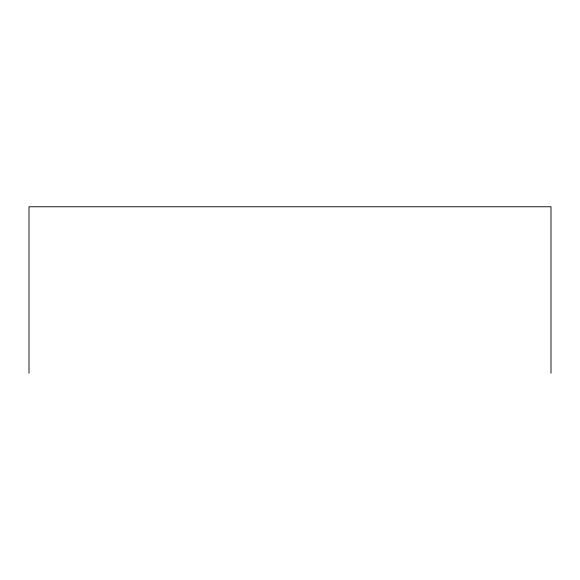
<?xml version="1.0" encoding="UTF-8"?>
<svg xmlns="http://www.w3.org/2000/svg" width="580" height="580" viewBox="0 0 580 580"><rect width="100%" height="100%" fill="white"/><g stroke="black" fill="none" stroke-linecap="round" stroke-linejoin="round"><path stroke-width="0.87" d="M551 373.23L551 206.77L29 206.77L29 373.23"/></g></svg>
